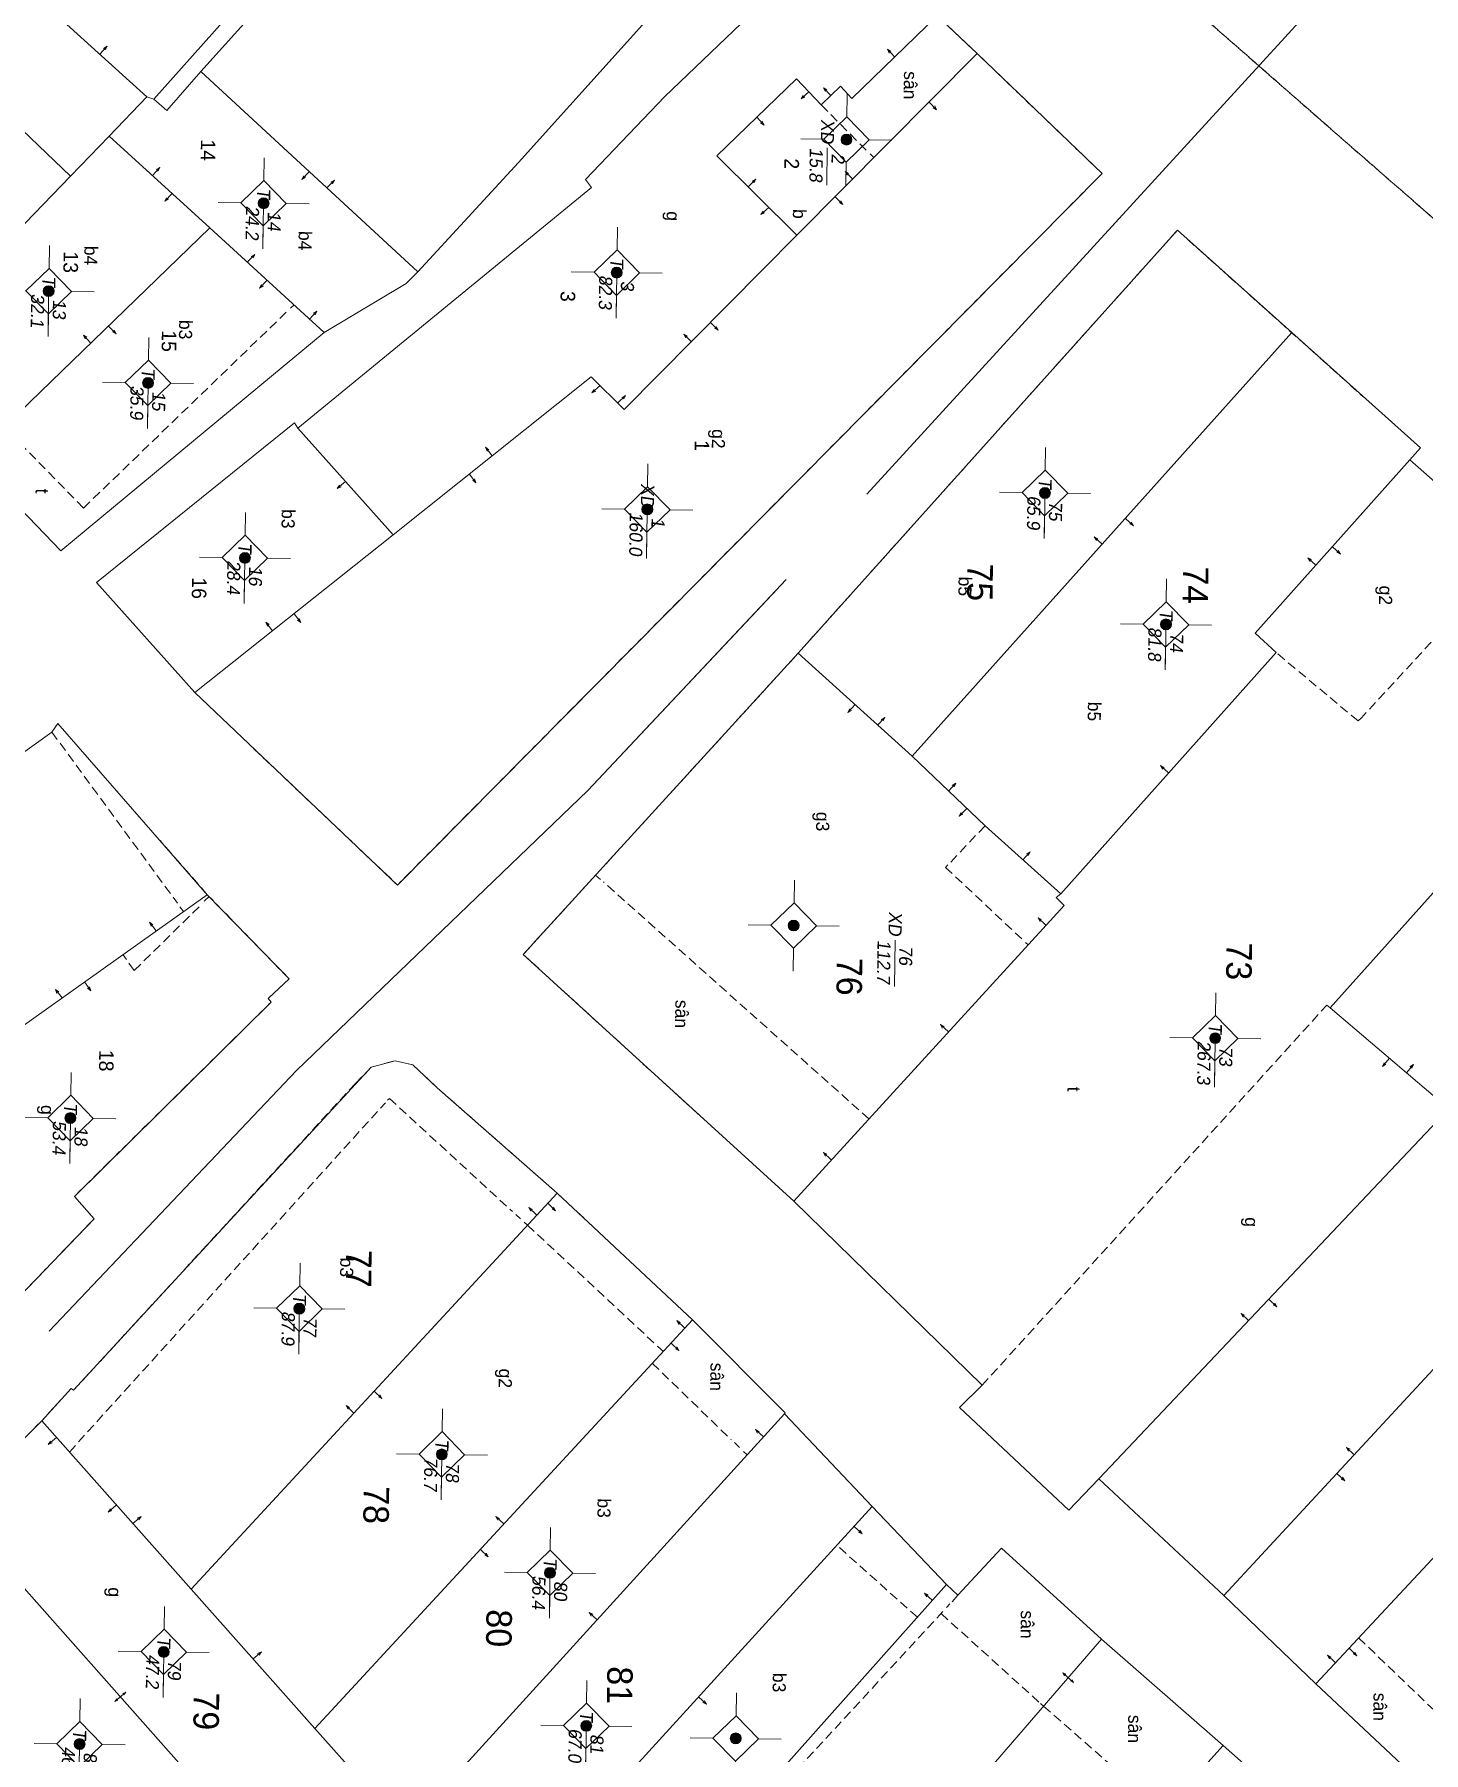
# Model space of a CAD drawing. Extents: x 601689 to 602595, y 1189742 to 1190763.
# Drawn here: x 602062.51 to 602100.68, y 1190613.3 to 1190660.52 of the extents above; entities that cross this region are included whole.
import ezdxf
from ezdxf.enums import TextEntityAlignment as Align

# ---------------------------------------------------------------- set-up
doc = ezdxf.new("R2010")
doc.units = 0
doc.header["$MEASUREMENT"] = 0
doc.linetypes.add('HIDDEN', pattern=[0.375, 0.25, -0.125])
for name, color, linetype in [('10', 250, 'Continuous'), ('11', 7, 'Continuous'), ('13', 7, 'Continuous'), ('14', 7, 'Continuous'), ('15', 7, 'Continuous'), ('16', 7, 'Continuous'), ('22', 7, 'Continuous'), ('53', 7, 'Continuous'), ('57', 7, 'Continuous')]:
    doc.layers.add(name, color=color, linetype=linetype)
doc.styles.add('TXT', font='vnshx.shx')

# ---------------------------------------------------------------- blocks, each defined once
blk = doc.blocks.new('NH3R')
at = {"layer": '16', "color": 7, "linetype": 'Continuous', "lineweight": 0}
for p, q in [((0, 0), (0.2970000000204891, -0.0049999998882413)), ((0.2970000000204891, -0.0049999998882413), (0.1859999999869615, 0.0309999999590218)), ((0.2970000000204891, -0.0049999998882413), (0.1890000000130385, -0.0329999998211861))]:
    blk.add_line(p, q, dxfattribs=at)
blk = doc.blocks.new('NH3')
at = {"layer": '16', "color": 7, "linetype": 'Continuous', "lineweight": 0}
for p, q in [((-0.1990000000223517, -0.0020000000949949), (-0.1130000000121072, 0.0209999999497086)), ((0.1969999999273568, -0.0120000001043081), (0.1069999999599531, 0.0149999998975545)), ((-0.1990000000223517, -0.0020000000949949), (0.1969999999273568, -0.0120000001043081)), ((-0.1990000000223517, -0.0020000000949949), (-0.1160000000381842, -0.034999999916181)), ((0.1969999999273568, -0.0120000001043081), (0.1039999999338761, -0.0270000000018627))]:
    blk.add_line(p, q, dxfattribs=at)
blk = doc.blocks.new('*M2324232423242324')
at = {"layer": '13', "color": 3, "linetype": 'Continuous', "lineweight": 0}
blk.add_line((602207.871, 1189754.637), (602209.1460000001, 1189754.637), dxfattribs=at)
at = {"layer": '13', "color": 3, "linetype": 'Continuous', "lineweight": 0, "style": 'TXT', "oblique": 7.605511111111111}
for s, p in [('73', (602208.0210000001, 1189754.937)), ('267.3', (602207.871, 1189754.337))]:
    blk.add_text(s, height=0.36, dxfattribs=at).set_placement(p, align=Align.MIDDLE_LEFT)
blk.add_text('T', height=0.36, dxfattribs=at).set_placement((602207.674, 1189754.637), align=Align.MIDDLE_RIGHT)
blk = doc.blocks.new('*M2326232623262326')
at = {"layer": '13', "color": 3, "linetype": 'Continuous', "lineweight": 0}
blk.add_line((602196.5210000001, 1189753.12), (602197.541, 1189753.12), dxfattribs=at)
at = {"layer": '13', "color": 3, "linetype": 'Continuous', "lineweight": 0, "style": 'TXT', "oblique": 7.605511111111111}
for s, p in [('74', (602196.671, 1189753.42)), ('81.8', (602196.5210000001, 1189752.82))]:
    blk.add_text(s, height=0.36, dxfattribs=at).set_placement(p, align=Align.MIDDLE_LEFT)
blk.add_text('T', height=0.36, dxfattribs=at).set_placement((602196.324, 1189753.12), align=Align.MIDDLE_RIGHT)
blk = doc.blocks.new('*M2329232923292329')
at = {"layer": '13', "color": 3, "linetype": 'Continuous', "lineweight": 0}
blk.add_line((602192.956, 1189749.742), (602193.976, 1189749.742), dxfattribs=at)
at = {"layer": '13', "color": 3, "linetype": 'Continuous', "lineweight": 0, "style": 'TXT', "oblique": 7.605511111111111}
blk.add_text('T', height=0.36, dxfattribs=at).set_placement((602192.759, 1189749.742), align=Align.MIDDLE_RIGHT)
for s, p in [('75', (602193.106, 1189750.042)), ('65.9', (602192.956, 1189749.442))]:
    blk.add_text(s, height=0.36, dxfattribs=at).set_placement(p, align=Align.MIDDLE_LEFT)
blk = doc.blocks.new('*M2334233423342334')
at = {"layer": '13', "color": 3, "linetype": 'Continuous', "lineweight": 0}
blk.add_line((602204.944, 1189743.013), (602206.219, 1189743.013), dxfattribs=at)
at = {"layer": '13', "color": 3, "linetype": 'Continuous', "lineweight": 0, "style": 'TXT', "oblique": 7.605511111111111}
blk.add_text('XD', height=0.36, dxfattribs=at).set_placement((602204.825, 1189743.013), align=Align.MIDDLE_RIGHT)
for s, p in [('76', (602205.094, 1189743.313)), ('112.7', (602204.944, 1189742.713))]:
    blk.add_text(s, height=0.36, dxfattribs=at).set_placement(p, align=Align.MIDDLE_LEFT)
blk = doc.blocks.new('*M2337233723372337')
at = {"layer": '13', "color": 3, "linetype": 'Continuous', "lineweight": 0}
blk.add_line((602227.022, 1189737.634), (602228.0420000001, 1189737.634), dxfattribs=at)
at = {"layer": '13', "color": 3, "linetype": 'Continuous', "lineweight": 0, "style": 'TXT', "oblique": 7.605511111111111}
for s, p in [('81', (602227.172, 1189737.934)), ('67.0', (602227.022, 1189737.334))]:
    blk.add_text(s, height=0.36, dxfattribs=at).set_placement(p, align=Align.MIDDLE_LEFT)
blk.add_text('T', height=0.36, dxfattribs=at).set_placement((602226.8250000001, 1189737.634), align=Align.MIDDLE_RIGHT)
blk = doc.blocks.new('*M2339233923392339')
at = {"layer": '13', "color": 3, "linetype": 'Continuous', "lineweight": 0}
blk.add_line((602222.83, 1189736.577), (602223.85, 1189736.577), dxfattribs=at)
at = {"layer": '13', "color": 3, "linetype": 'Continuous', "lineweight": 0, "style": 'TXT', "oblique": 7.605511111111111}
for s, p in [('80', (602222.98, 1189736.877)), ('56.4', (602222.83, 1189736.277))]:
    blk.add_text(s, height=0.36, dxfattribs=at).set_placement(p, align=Align.MIDDLE_LEFT)
blk.add_text('T', height=0.36, dxfattribs=at).set_placement((602222.633, 1189736.577), align=Align.MIDDLE_RIGHT)
blk = doc.blocks.new('*M2340234023402340')
at = {"layer": '13', "color": 3, "linetype": 'Continuous', "lineweight": 0}
blk.add_line((602219.618, 1189733.559), (602220.6379999999, 1189733.559), dxfattribs=at)
at = {"layer": '13', "color": 3, "linetype": 'Continuous', "lineweight": 0, "style": 'TXT', "oblique": 7.605511111111111}
blk.add_text('T', height=0.36, dxfattribs=at).set_placement((602219.421, 1189733.559), align=Align.MIDDLE_RIGHT)
for s, p in [('78', (602219.768, 1189733.859)), ('76.7', (602219.618, 1189733.259))]:
    blk.add_text(s, height=0.36, dxfattribs=at).set_placement(p, align=Align.MIDDLE_LEFT)
blk = doc.blocks.new('*M2343234323432343')
at = {"layer": '13', "color": 3, "linetype": 'Continuous', "lineweight": 0}
blk.add_line((602215.67, 1189729.586), (602216.6900000001, 1189729.586), dxfattribs=at)
at = {"layer": '13', "color": 3, "linetype": 'Continuous', "lineweight": 0, "style": 'TXT', "oblique": 7.605511111111111}
for s, p in [('77', (602215.8200000001, 1189729.886)), ('87.9', (602215.67, 1189729.286))]:
    blk.add_text(s, height=0.36, dxfattribs=at).set_placement(p, align=Align.MIDDLE_LEFT)
blk.add_text('T', height=0.36, dxfattribs=at).set_placement((602215.473, 1189729.586), align=Align.MIDDLE_RIGHT)
blk = doc.blocks.new('*M2345234523452345')
at = {"layer": '13', "color": 3, "linetype": 'Continuous', "lineweight": 0}
blk.add_line((602225.158, 1189725.999), (602226.178, 1189725.999), dxfattribs=at)
at = {"layer": '13', "color": 3, "linetype": 'Continuous', "lineweight": 0, "style": 'TXT', "oblique": 7.605511111111111}
blk.add_text('T', height=0.36, dxfattribs=at).set_placement((602224.961, 1189725.999), align=Align.MIDDLE_RIGHT)
for s, p in [('79', (602225.308, 1189726.299)), ('47.2', (602225.158, 1189725.699))]:
    blk.add_text(s, height=0.36, dxfattribs=at).set_placement(p, align=Align.MIDDLE_LEFT)
blk = doc.blocks.new('*M2346234623462346')
at = {"layer": '13', "color": 3, "linetype": 'Continuous', "lineweight": 0}
blk.add_line((602227.724, 1189723.722), (602228.7440000001, 1189723.722), dxfattribs=at)
at = {"layer": '13', "color": 3, "linetype": 'Continuous', "lineweight": 0, "style": 'TXT', "oblique": 7.605511111111111}
blk.add_text('T', height=0.36, dxfattribs=at).set_placement((602227.527, 1189723.722), align=Align.MIDDLE_RIGHT)
for s, p in [('88', (602227.874, 1189724.022)), ('46.5', (602227.724, 1189723.422))]:
    blk.add_text(s, height=0.36, dxfattribs=at).set_placement(p, align=Align.MIDDLE_LEFT)
blk = doc.blocks.new('CENTRD')
at = {"layer": '11', "linetype": 'Continuous', "lineweight": 0}
h = blk.add_hatch(color=2, dxfattribs=at)
edge = h.paths.add_edge_path()
edge.add_arc((-0.0002500000409782, 0), 0.15, 0, 360)
at = {"layer": '11', "color": 2, "linetype": 'Continuous', "lineweight": 0}
for p, q in [((0, 1.25), (0, 0.625)), ((0, 0.625), (-0.625, 0)), ((0.625, 0), (0, 0.625)), ((-0.625, 0), (-1.25, 0)), ((-0.625, 0), (0, -0.625)), ((0, -0.625), (0.625, 0)), ((1.25, 0), (0.625, 0)), ((0, -0.625), (0, -1.25))]:
    blk.add_line(p, q, dxfattribs=at)
blk.add_circle((-0.0002500000409782, 0), 0.15, dxfattribs=at)
blk = doc.blocks.new('*M2349234923492349')
at = {"layer": '13', "color": 3, "linetype": 'Continuous', "lineweight": 0}
blk.add_line((602183.3230000002, 1189744.149), (602184.3430000001, 1189744.149), dxfattribs=at)
at = {"layer": '13', "color": 3, "linetype": 'Continuous', "lineweight": 0, "style": 'TXT', "oblique": 7.605511111111111}
for s, p in [('2', (602183.4730000001, 1189744.449)), ('15.8', (602183.3230000002, 1189743.849))]:
    blk.add_text(s, height=0.36, dxfattribs=at).set_placement(p, align=Align.MIDDLE_LEFT)
blk.add_text('XD', height=0.36, dxfattribs=at).set_placement((602183.204, 1189744.149), align=Align.MIDDLE_RIGHT)
blk = doc.blocks.new('*M2350235023502350')
at = {"layer": '13', "color": 3, "linetype": 'Continuous', "lineweight": 0}
blk.add_line((602193.567, 1189738.826), (602194.8420000001, 1189738.826), dxfattribs=at)
at = {"layer": '13', "color": 3, "linetype": 'Continuous', "lineweight": 0, "style": 'TXT', "oblique": 7.605511111111111}
blk.add_text('XD', height=0.36, dxfattribs=at).set_placement((602193.448, 1189738.826), align=Align.MIDDLE_RIGHT)
for s, p in [('1', (602193.7170000001, 1189739.126)), ('160.0', (602193.567, 1189738.526))]:
    blk.add_text(s, height=0.36, dxfattribs=at).set_placement(p, align=Align.MIDDLE_LEFT)
blk = doc.blocks.new('*M2351235123512351')
at = {"layer": '13', "color": 3, "linetype": 'Continuous', "lineweight": 0}
blk.add_line((602187.071, 1189737.892), (602188.091, 1189737.892), dxfattribs=at)
at = {"layer": '13', "color": 3, "linetype": 'Continuous', "lineweight": 0, "style": 'TXT', "oblique": 7.605511111111111}
blk.add_text('T', height=0.36, dxfattribs=at).set_placement((602186.8740000001, 1189737.892), align=Align.MIDDLE_RIGHT)
for s, p in [('3', (602187.2210000001, 1189738.192)), ('82.3', (602187.071, 1189737.592))]:
    blk.add_text(s, height=0.36, dxfattribs=at).set_placement(p, align=Align.MIDDLE_LEFT)
blk = doc.blocks.new('*M2354235423542354')
at = {"layer": '13', "color": 3, "linetype": 'Continuous', "lineweight": 0}
blk.add_line((602185.305, 1189728.162), (602186.3250000001, 1189728.162), dxfattribs=at)
at = {"layer": '13', "color": 3, "linetype": 'Continuous', "lineweight": 0, "style": 'TXT', "oblique": 7.605511111111111}
for s, p in [('14', (602185.455, 1189728.462)), ('24.2', (602185.305, 1189727.862))]:
    blk.add_text(s, height=0.36, dxfattribs=at).set_placement(p, align=Align.MIDDLE_LEFT)
blk.add_text('T', height=0.36, dxfattribs=at).set_placement((602185.1080000002, 1189728.162), align=Align.MIDDLE_RIGHT)
blk = doc.blocks.new('*M2355235523552355')
at = {"layer": '13', "color": 3, "linetype": 'Continuous', "lineweight": 0}
blk.add_line((602195.059, 1189727.79), (602196.079, 1189727.79), dxfattribs=at)
at = {"layer": '13', "color": 3, "linetype": 'Continuous', "lineweight": 0, "style": 'TXT', "oblique": 7.605511111111111}
for s, p in [('16', (602195.209, 1189728.09)), ('28.4', (602195.059, 1189727.49))]:
    blk.add_text(s, height=0.36, dxfattribs=at).set_placement(p, align=Align.MIDDLE_LEFT)
blk.add_text('T', height=0.36, dxfattribs=at).set_placement((602194.862, 1189727.79), align=Align.MIDDLE_RIGHT)
blk = doc.blocks.new('*M2357235723572357')
at = {"layer": '13', "color": 3, "linetype": 'Continuous', "lineweight": 0}
blk.add_line((602190.289, 1189725.061), (602191.309, 1189725.061), dxfattribs=at)
at = {"layer": '13', "color": 3, "linetype": 'Continuous', "lineweight": 0, "style": 'TXT', "oblique": 7.605511111111111}
blk.add_text('T', height=0.36, dxfattribs=at).set_placement((602190.0920000001, 1189725.061), align=Align.MIDDLE_RIGHT)
for s, p in [('15', (602190.439, 1189725.361)), ('35.9', (602190.289, 1189724.761))]:
    blk.add_text(s, height=0.36, dxfattribs=at).set_placement(p, align=Align.MIDDLE_LEFT)
blk = doc.blocks.new('*M2359235923592359')
at = {"layer": '13', "color": 3, "linetype": 'Continuous', "lineweight": 0}
blk.add_line((602210.523, 1189723.221), (602211.5430000001, 1189723.221), dxfattribs=at)
at = {"layer": '13', "color": 3, "linetype": 'Continuous', "lineweight": 0, "style": 'TXT', "oblique": 7.605511111111111}
blk.add_text('T', height=0.36, dxfattribs=at).set_placement((602210.326, 1189723.221), align=Align.MIDDLE_RIGHT)
for s, p in [('18', (602210.673, 1189723.521)), ('53.4', (602210.523, 1189722.921))]:
    blk.add_text(s, height=0.36, dxfattribs=at).set_placement(p, align=Align.MIDDLE_LEFT)
blk = doc.blocks.new('*M2360236023602360')
at = {"layer": '13', "color": 3, "linetype": 'Continuous', "lineweight": 0}
blk.add_line((602187.806, 1189722.294), (602188.826, 1189722.294), dxfattribs=at)
at = {"layer": '13', "color": 3, "linetype": 'Continuous', "lineweight": 0, "style": 'TXT', "oblique": 7.605511111111111}
blk.add_text('T', height=0.36, dxfattribs=at).set_placement((602187.609, 1189722.294), align=Align.MIDDLE_RIGHT)
for s, p in [('13', (602187.956, 1189722.594)), ('32.1', (602187.806, 1189721.994))]:
    blk.add_text(s, height=0.36, dxfattribs=at).set_placement(p, align=Align.MIDDLE_LEFT)

msp = doc.modelspace()

# ---------------------------------------------------------------- linework, layer by layer
at = {"layer": '10', "color": 7, "linetype": 'Continuous', "lineweight": 0}
for p, q in [((602087.3124025603, 1190661.03238684), (602088.4084896662, 1190659.997362659)), ((602088.4084896662, 1190659.997362659), (602083.459474941, 1190655.004695511)), ((602073.0457570516, 1190653.997795457), (602067.0800195436, 1190659.499997378)), ((602060.9836028992, 1190659.033467528), (602063.5009507578, 1190656.628662388)), ((602065.600850759, 1190658.810402057), (602064.5659717764, 1190657.724313897)), ((602065.600850759, 1190658.810402057), (602065.7899595355, 1190658.747649602)), ((602064.5659717764, 1190657.724313897), (602063.5009507578, 1190656.628662388)), ((602067.3316960915, 1190655.20589038), (602064.5659717764, 1190657.724313897)), ((602063.5009507578, 1190656.628662388), (602058.46860489, 1190651.407181078)), ((602060.7840862457, 1190648.875293622), (602067.3316960915, 1190655.20589038)), ((602067.3316960915, 1190655.20589038), (602070.4723129036, 1190652.332986093)), ((602097.0540430457, 1190652.328021634), (602086.6238334432, 1190640.681239389)), ((602069.7460529086, 1190649.703254088), (602072.3656936263, 1190646.766907632)), ((602100.2956459267, 1190648.833585518), (602106.6093447709, 1190643.257323428)), ((602066.9161705968, 1190642.431577108), (602072.3656936263, 1190646.766907632)), ((602083.4916348866, 1190643.514017214), (602086.6238334432, 1190640.681239389)), ((602101.3716445003, 1190630.988080873), (602091.7509864713, 1190620.819699876)), ((602076.8684556723, 1190628.673620618), (602066.8183874896, 1190617.79139936)), ((602076.8684556723, 1190628.673620618), (602080.5903128701, 1190625.19321274)), ((602080.5903128701, 1190625.19321274), (602070.2161818328, 1190613.96466033)), ((602083.1150460929, 1190622.608281376), (602085.5303717079, 1190620.064942985)), ((602062.7121252455, 1190622.417509538), (602060.2887887236, 1190620.00144143)), ((602066.8183874896, 1190617.79139936), (602062.7121252455, 1190622.417509538)), ((602103.9059854625, 1190621.833317419), (602097.7148363929, 1190615.187511659)), ((602095.1877799869, 1190617.61245989), (602091.7509864713, 1190620.819699876)), ((602069.4478061894, 1190609.674364784), (602060.2887887236, 1190620.00144143)), ((602085.5303717079, 1190620.064942985), (602075.9863491711, 1190609.595417503)), ((602085.5303717079, 1190620.064942985), (602087.571400141, 1190617.91708104)), ((602087.571400141, 1190617.91708104), (602078.2782224435, 1190607.503919258)), ((602070.2161818328, 1190613.96466033), (602066.8183874896, 1190617.79139936)), ((602097.7148363929, 1190615.187511659), (602095.1877799869, 1190617.61245989)), ((602095.1709534856, 1190613.492269861), (602091.8310837517, 1190616.418072856)), ((602071.840741295, 1190612.131878686), (602070.2161818328, 1190613.96466033)), ((602084.3877170818, 1190601.639591824), (602095.1709534856, 1190613.492269861)), ((602097.8193040321, 1190611.155569756), (602095.1709534856, 1190613.492269861))]:
    msp.add_line(p, q, dxfattribs=at)
for points in [[(602065.7899595355, 1190658.747649602), (602076.3226414982, 1190670.56396183), (602073.6045887289, 1190672.92167622)], [(602073.0457570516, 1190653.997795457), (602075.8066401486, 1190657.000024216), (602082.8642687905, 1190664.843375028), (602076.7478046024, 1190670.227753064), (602067.0800195436, 1190659.499997378)], [(602069.7460529086, 1190649.703254088), (602077.816873111, 1190656.312763394), (602077.650085409, 1190656.535208584), (602079.8314144465, 1190658.814776225), (602084.655069461, 1190663.439224765), (602087.3124025603, 1190661.03238684)], [(602063.1345140222, 1190661.284473823), (602063.0124938872, 1190661.146230969), (602065.600850759, 1190658.810402057)], [(602087.3124025603, 1190661.03238684), (602084.971221069, 1190658.764141433), (602084.6560463685, 1190659.098753011), (602084.1285508414, 1190658.586358175), (602083.4489181861, 1190659.305302161), (602081.2589134916, 1190657.185877371), (602083.459474941, 1190655.004695511)], [(602088.4084896662, 1190659.997362659), (602091.8429764967, 1190656.70014668), (602072.4839850361, 1190637.144175632), (602066.9161705968, 1190642.431577108)], [(602067.0800195436, 1190659.499997378), (602066.1454204171, 1190658.43245512), (602065.7899595355, 1190658.747649602)], [(602083.4916348866, 1190643.514017214), (602093.9115696652, 1190655.14194666), (602097.0540430457, 1190652.328021634)], [(602083.459474941, 1190655.004695511), (602078.713357631, 1190650.210103195), (602077.8063628033, 1190651.11236778), (602072.3656936263, 1190646.766907632)], [(602073.0457570516, 1190653.997795457), (602072.7209992203, 1190653.672476612), (602070.4723129036, 1190652.332986093)], [(602060.7840862457, 1190648.875293622), (602063.2394221639, 1190646.332374329), (602070.4723129036, 1190652.332986093)], [(602097.0540430457, 1190652.328021634), (602100.5904069206, 1190649.159339961), (602100.2956459267, 1190648.833585518)], [(602069.7460529086, 1190649.703254088), (602069.6580951816, 1190649.84454612), (602064.2178305835, 1190645.458075774), (602066.9161705968, 1190642.431577108)], [(602090.7114263462, 1190636.904489827), (602096.6233144297, 1190643.534348746), (602096.0499115039, 1190644.061730092), (602100.2956459267, 1190648.833585518)], [(602083.3759689264, 1190628.455109172), (602075.9386545209, 1190635.23681312), (602083.4916348866, 1190643.514017214)], [(602106.6093447709, 1190643.257323428), (602098.1087336532, 1190633.772751554), (602101.3716445003, 1190630.988080873)], [(602057.7802963004, 1190637.616721467), (602062.9909864404, 1190641.345455873), (602063.154454348, 1190641.583107389), (602067.260540375, 1190636.87599123)], [(602086.6238334432, 1190640.681239389), (602088.6273364536, 1190638.772947565), (602090.7114263462, 1190636.904489827)], [(602113.6420800212, 1190637.540606197), (602106.0856313789, 1190629.093434545), (602105.5803315094, 1190629.420805958), (602101.1431506068, 1190624.550719958), (602101.3999288208, 1190624.326967978), (602095.1877799869, 1190617.61245989)], [(602067.260540375, 1190636.87599123), (602060.5141692668, 1190632.078442077), (602057.5305868619, 1190629.649507324)], [(602061.8752463985, 1190625.599996427), (602064.1478727387, 1190627.96824779), (602063.6067878554, 1190628.586169426), (602069.0098372108, 1190633.922280245), (602068.9312976337, 1190634.023431294), (602069.5082235928, 1190634.565111493), (602067.260540375, 1190636.87599123)], [(602090.7114263462, 1190636.904489827), (602090.5798428626, 1190636.796389009), (602090.7977703866, 1190636.58320225), (602083.3759689264, 1190628.455109172)], [(602076.8684556723, 1190628.673620618), (602073.578159591, 1190631.569700675), (602072.9062191965, 1190632.198523469), (602072.4178680403, 1190632.315626622), (602071.7651632628, 1190632.134084689), (602063.5833911214, 1190623.255947236), (602063.5241234412, 1190623.306813159), (602062.7121252455, 1190622.417509538)], [(602091.7509864713, 1190620.819699876), (602090.9294249265, 1190619.960538291), (602087.9280818809, 1190622.782414958), (602088.5460200156, 1190623.393506982), (602083.3759689264, 1190628.455109172)], [(602080.5903128701, 1190625.19321274), (602083.1354795813, 1190622.637987816), (602083.1150460929, 1190622.608281376)], [(602071.840741295, 1190612.131878686), (602072.799166343, 1190611.258870423), (602083.1150460929, 1190622.608281376)], [(602087.571400141, 1190617.91708104), (602087.8771566915, 1190617.622610444), (602089.0750679846, 1190618.916353283), (602091.8310837517, 1190616.418072856)], [(602106.67938554, 1190619.15476557), (602101.6845670732, 1190613.762721385), (602100.5179594081, 1190612.558533462), (602097.7148363929, 1190615.187511659)], [(602082.3411183102, 1190602.577407087), (602080.9989779308, 1190603.886032779), (602091.8310837517, 1190616.418072856)]]:
    msp.add_lwpolyline(points, dxfattribs=at)
at = {"layer": '14', "color": 6, "linetype": 'HIDDEN', "lineweight": 0}
for p, q in [((602084.1285508414, 1190658.586358175), (602085.3615740103, 1190657.339323346)), ((602085.4701104247, 1190657.2377367), (602085.5686478935, 1190657.136295252)), ((602063.855492494, 1190647.503552517), (602069.4606822516, 1190652.916736403)), ((602069.5418354097, 1190652.995566377), (602069.6422769629, 1190653.094118366)), ((602063.855492494, 1190647.503552517), (602062.0413741382, 1190649.368089883)), ((602103.1710827675, 1190646.294566815), (602098.968538505, 1190641.742107401)), ((602098.8772266821, 1190641.652423785), (602096.6233144297, 1190643.534348746)), ((602098.968538505, 1190641.742107401), (602098.8772266821, 1190641.652423785)), ((602062.9909864404, 1190641.345455873), (602066.4371420442, 1190636.647922844)), ((602088.6273364536, 1190638.772947565), (602087.683769294, 1190637.776543021)), ((602078.0668089722, 1190637.298129843), (602077.9384198651, 1190637.410005833)), ((602085.4370202161, 1190630.71642131), (602078.145784146, 1190637.226975631)), ((602067.1779352278, 1190636.697171796), (602067.3098091093, 1190636.825270505)), ((602065.2510975011, 1190634.793948642), (602067.0763485809, 1190636.588635382)), ((602066.5056826754, 1190636.546916993), (602066.6037845468, 1190636.415478708)), ((602089.7429100106, 1190635.567411628), (602089.8129006532, 1190635.49738799)), ((602065.2510975011, 1190634.793948642), (602064.9473737361, 1190635.228404479)), ((602088.5460200156, 1190623.393506982), (602098.0197595336, 1190633.844050965)), ((602098.0197595336, 1190633.844050965), (602098.1087336532, 1190633.772751554)), ((602063.4697166815, 1190621.55741872), (602072.1520512115, 1190631.159364362)), ((602072.2130612787, 1190631.228485789), (602072.2637820026, 1190631.277754523)), ((602072.2637820026, 1190631.277754523), (602075.6410339383, 1190628.171389708)), ((602075.7398618049, 1190628.089946152), (602075.8681057128, 1190627.968071216)), ((602075.9667883806, 1190627.876628715), (602076.0566171958, 1190627.795315838)), ((602076.0566171958, 1190627.795315838), (602079.6405074174, 1190624.455926091)), ((602079.6405074174, 1190624.455926091), (602079.7886040182, 1190624.323761811)), ((602079.4838440785, 1190623.998152568), (602081.655584802, 1190621.898397766)), ((602081.7444137228, 1190621.817099409), (602081.8825113776, 1190621.685080328)), ((602081.9909025931, 1190621.573494736), (602082.0895852607, 1190621.482052234)), ((602086.7692556924, 1190617.017633274), (602084.575484292, 1190618.977693233)), ((602087.6636940547, 1190617.385684922), (602087.572251553, 1190617.287002255)), ((602087.8771566915, 1190617.622610444), (602087.7245589234, 1190617.444807404)), ((602087.4706649064, 1190617.178465841), (602078.4261738452, 1190607.361756033)), ((602087.4207988781, 1190617.119183641), (602090.14625351, 1190614.651350168)), ((602098.8913143033, 1190616.451562579), (602101.586029605, 1190613.864162833))]:
    msp.add_line(p, q, dxfattribs=at)
for points in [[(602087.602616136, 1190637.697713046), (602087.5416060685, 1190637.628591619), (602089.6737885836, 1190635.628421696)], [(602090.14625351, 1190614.651350168), (602090.2350824306, 1190614.570051811), (602092.1826553588, 1190612.873594417)]]:
    msp.add_lwpolyline(points, dxfattribs=at)
at = {"layer": '22', "color": 7, "linetype": 'HIDDEN', "lineweight": 0}
for p, q in [((602102.3700171829, 1190654.216033279), (602087.5962437622, 1190667.148910295)), ((602087.3124025603, 1190661.03238684), (602088.4084896662, 1190659.997362659)), ((602088.4084896662, 1190659.997362659), (602091.8429764967, 1190656.70014668)), ((602091.8429764967, 1190656.70014668), (602072.4839850361, 1190637.144175632)), ((602083.4916348866, 1190643.514017214), (602093.9115696652, 1190655.14194666)), ((602093.9115696652, 1190655.14194666), (602099.0097438311, 1190650.571439886)), ((602075.9386545209, 1190635.23681312), (602083.4916348866, 1190643.514017214)), ((602068.5250881361, 1190640.899054236), (602068.8714047675, 1190640.573991487)), ((602068.8714047675, 1190640.573991487), (602072.4839850361, 1190637.144175632)), ((602067.260540375, 1190636.87599123), (602065.9610093599, 1190638.36401715)), ((602069.5082235928, 1190634.565111493), (602067.260540375, 1190636.87599123)), ((602080.7977561994, 1190630.800791831), (602075.9386545209, 1190635.23681312)), ((602063.6067878554, 1190628.586169426), (602069.0098372108, 1190633.922280245)), ((602071.329674535, 1190631.690361162), (602071.7651632628, 1190632.134084689)), ((602071.7651632628, 1190632.134084689), (602072.4178680403, 1190632.315626622)), ((602072.4178680403, 1190632.315626622), (602072.9062191965, 1190632.198523469)), ((602072.9062191965, 1190632.198523469), (602073.578159591, 1190631.569700675)), ((602073.578159591, 1190631.569700675), (602076.8684556723, 1190628.673620618)), ((602076.8684556723, 1190628.673620618), (602077.9252729899, 1190627.689171962)), ((602064.1478727387, 1190627.96824779), (602063.6067878554, 1190628.586169426)), ((602061.8752463985, 1190625.599996427), (602064.1478727387, 1190627.96824779))]:
    msp.add_line(p, q, dxfattribs=at)
for points in [[(602119.1134062755, 1190632.56463855), (602122.5132398136, 1190636.17865431), (602105.927104944, 1190651.097055937), (602089.5426715965, 1190665.442468475)], [(602069.0098372108, 1190633.922280245), (602068.9312976337, 1190634.023431294), (602069.5082235928, 1190634.565111493)], [(602071.329674535, 1190631.690361162), (602063.5833911214, 1190623.255947236), (602063.5241234412, 1190623.306813159), (602062.7121252455, 1190622.417509538), (602060.2887887236, 1190620.00144143), (602058.0545464582, 1190617.521620974), (602055.8929103946, 1190615.220765148), (602052.563519594, 1190611.636729727), (602053.0405287339, 1190610.669701661)]]:
    msp.add_lwpolyline(points, dxfattribs=at)
at = {"layer": '57', "color": 172, "linetype": 'Continuous', "lineweight": 0}
for p, q in [((602085.3823443444, 1190647.888025414), (602106.2051002076, 1190670.654081162)), ((602085.4839309909, 1190647.996561829), (602106.2051002076, 1190670.654081162)), ((602069.713622465, 1190632.04286323), (602062.9159716761, 1190624.88480981))]:
    msp.add_line(p, q, dxfattribs=at)
for points in [[(602082.926237685, 1190645.281413039), (602077.7102788407, 1190639.743564419), (602069.713622465, 1190632.04286323), (602062.9159716761, 1190624.88480981)], [(602083.1600031311, 1190645.539045949), (602077.7102788407, 1190639.743564419), (602069.713622465, 1190632.04286323)]]:
    msp.add_lwpolyline(points, dxfattribs=at)

# ---------------------------------------------------------------- block references
at = {"layer": '11', "color": 2, "linetype": 'Continuous', "lineweight": 0, "rotation": 269.1680420500809}
for p in [(602084.8197697394, 1190657.632221165), (602068.8056766446, 1190655.88255967), (602078.5090087804, 1190653.97546726), (602062.9019809867, 1190653.467026069), (602065.6326363917, 1190650.944111275), (602090.2723099791, 1190647.919026894), (602079.3485890796, 1190647.466590482), (602068.2920888024, 1190646.134989331), (602093.5981904464, 1190644.305354507), (602083.3699548412, 1190636.029995035), (602094.9502297147, 1190632.934524335), (602063.4990348035, 1190630.738960935), (602069.7886299092, 1190625.500084395), (602073.7038865322, 1190621.494813046), (602076.6749304736, 1190618.239330609), (602066.0642432822, 1190616.065167477), (602077.6709516447, 1190614.032424997), (602063.7502252707, 1190613.532499784), (602081.7773655764, 1190613.686763858)]:
    msp.add_blockref('CENTRD', p, dxfattribs=at)
at = {"layer": '13', "color": 3, "linetype": 'Continuous', "lineweight": 0, "rotation": 269.1680420500809}
for name, p in [('*M2349234923492349', (-578790.7949610634, 1810052.203513692)), ('*M2354235423542354', (-578790.2696494547, 1810052.358902603)), ('*M2351235123512351', (-578790.2696494547, 1810052.358902603)), ('*M2360236023602360', (-578790.2696494547, 1810052.358902603)), ('*M2357235723572357', (-578790.2696494547, 1810052.358902603)), ('*M2350235023502350', (-578790.2696494547, 1810052.358902603)), ('*M2329232923292329', (-578790.2696494547, 1810052.358902603)), ('*M2355235523552355', (-578790.2696494547, 1810052.358902603)), ('*M2326232623262326', (-578790.2696494547, 1810052.358902603)), ('*M2334233423342334', (-578787.4840962644, 1810052.032422246)), ('*M2324232423242324', (-578790.2696494547, 1810052.358902603)), ('*M2359235923592359', (-578790.2696494547, 1810052.358902603)), ('*M2343234323432343', (-578790.2696494547, 1810052.358902603)), ('*M2340234023402340', (-578790.2696494547, 1810052.358902603)), ('*M2339233923392339', (-578790.2696494547, 1810052.358902603)), ('*M2345234523452345', (-578790.2696494547, 1810052.358902603)), ('*M2337233723372337', (-578790.2696494547, 1810052.358902603)), ('*M2346234623462346', (-578790.2696494547, 1810052.358902603))]:
    msp.add_blockref(name, p, dxfattribs=at)
at = {"layer": '16', "color": 7, "linetype": 'Continuous', "lineweight": 0}
for name, p, xscale, yscale, rotation in [('NH3R', (602064.3066723231, 1190659.978316513), 0.9999982360388844, 0.9999982360388844, 47.94321355407329), ('NH3R', (602084.392298605, 1190658.842555594), 0.9999985667764096, 0.9999985667764096, 134.2142636804963), ('NH3R', (602087.0900102273, 1190658.665366424), 0.9999987565668988, 0.9999987565668988, 315.2989414792884), ('NH3R', (602065.751468599, 1190656.647987142), 0.9999976020481912, 0.9999976020481912, 47.6783681289316), ('NH3R', (602070.5469550955, 1190656.302320741), 0.9999976020481912, 0.9999976020481912, 47.6783681289316), ('NH3R', (602066.2943103896, 1190656.15105275), 1.000001046149683, 1.000001046149683, 227.5466225393385), ('NH3R', (602084.513916218, 1190656.060496436), 0.9999987565668988, 0.9999987565668988, 315.2989414792884), ('NH3R', (602082.6904470895, 1190655.765941964), 0.9999988526168104, 0.9999988526168104, 221.7420975758805), ('NH3R', (602068.3590973673, 1190654.261873103), 0.9999976020481912, 0.9999976020481912, 47.6783681289316), ('NH3R', (602068.901939158, 1190653.764938711), 1.000001046149683, 1.000001046149683, 227.5466225393385), ('NH3R', (602070.0675832877, 1190652.698901299), 0.9999976020481912, 0.9999976020481912, 47.6783681289316), ('NH3R', (602081.086423546, 1190652.6078993), 0.9999987565668988, 0.9999987565668988, 315.2989414792884), ('NH3R', (602078.0528516737, 1190650.868763107), 0.9999988526168104, 0.9999988526168104, 221.7420975758805), ('NH3R', (602078.5359901879, 1190650.3926978), 1.000002126797628, 1.000002126797628, 45.16723088593881), ('NH3R', (602075.0855282678, 1190648.939644966), 0.9999981991975041, 0.9999981991975041, 128.6116076222743), ('NH3R', (602071.0558732672, 1190648.23508086), 0.9999988526168104, 0.9999988526168104, 221.7420975758805), ('NH3R', (602074.4591738556, 1190648.43768665), 0.9999982351932024, 0.9999982351932024, 308.5073458186973), ('NH3R', (602092.4834055926, 1190647.220848416), 1.00000107775425, 1.00000107775425, 318.1600931125333), ('NH3R', (602091.8440175768, 1190646.510057332), 1.00000107775425, 1.00000107775425, 138.1600931125333), ('NH3R', (602069.0500822064, 1190644.131772168), 0.9999981991975041, 0.9999981991975041, 128.6116076222743), ('NH3R', (602069.6458589849, 1190644.594170298), 0.9999982351932024, 0.9999982351932024, 308.5073458186973), ('NH3R', (602093.6669357803, 1190640.223926072), 1.000001283319437, 1.000001283319437, 138.2830283127229), ('NH3R', (602087.6200927882, 1190639.727673284), 1.000001906519969, 1.000001906519969, 46.41309339736732), ('NH3R', (602088.1242145682, 1190639.250303164), 1.000001906519969, 1.000001906519969, 226.4130933973671), ('NH3R', (602089.6648818743, 1190637.838784035), 1.000001889476284, 1.000001889476284, 48.12264536966146), ('NH3R', (602095.871489884, 1190625.1633285), 1.000001568118225, 1.000001568118225, 136.5161848608349), ('NH3R', (602096.429143946, 1190625.755293827), 1.000001568118225, 1.000001568118225, 316.516184860835), ('NH3R', (602080.3779808069, 1190624.96527175), 1.000001068299984, 1.000001068299984, 137.2626143469765), ('NH3R', (602080.001921456, 1190624.550688387), 1.000001068299984, 1.000001068299984, 317.2626143469766), ('NH3R', (602063.1155625908, 1190621.962603715), 0.9999985383376488, 0.9999985383376488, 221.5912139020093), ('NH3R', (602098.7703553078, 1190621.482849285), 1.000002077509734, 1.000002077509734, 137.2250139117936), ('NH3R', (602098.2938544038, 1190620.969713934), 1.000002077509734, 1.000002077509734, 317.2250139117937), ('NH3R', (602064.7596843478, 1190620.099534835), 0.9999985383376488, 0.9999985383376488, 221.5912139020093), ('NH3R', (602065.213390322, 1190619.593893768), 0.9999985383376488, 0.9999985383376488, 41.59121390200939), ('NH3R', (602075.4033199509, 1190619.583936008), 1.000001068299984, 1.000001068299984, 137.2626143469765), ('NH3R', (602074.764062614, 1190618.882143975), 1.000001068299984, 1.000001068299984, 317.2626143469766), ('NH3R', (602068.5227768213, 1190615.877450038), 0.9999980238377174, 0.9999980238377174, 41.60027737946553), ('NH3', (602090.916627716, 1190615.360239146), 1.000002204632599, 1.000002204632599, 319.1626983800739)]:
    msp.add_blockref(name, p, dxfattribs=dict(at, xscale=xscale, yscale=yscale, rotation=rotation))
for name, p, rotation in [('NH3R', (602086.1468112875, 1190659.898191537), 134.082201924913), ('NH3R', (602083.793799326, 1190658.950257094), 223.3937607039379), ('NH3R', (602082.3544811257, 1190658.250082032), 314.0822019249131), ('NH3R', (602070.06239561, 1190656.749403625), 227.3194912225049), ('NH3R', (602082.1176249596, 1190656.333319094), 45.2615792653428), ('NH3R', (602084.9909959399, 1190656.544620324), 135.2423322977612), ('NH3R', (602064.058398376, 1190652.041084688), 134.0444701009057), ('NH3R', (602064.5441722306, 1190652.504080111), 316.054033678583), ('NH3R', (602080.5596229951, 1190652.074492158), 135.2423322977612), ('NH3R', (602097.7163410425, 1190645.938731582), 138.339401734404), ('NH3R', (602098.1727133758, 1190646.44315828), 318.339401734404), ('NH3R', (602085.0622990304, 1190642.102062487), 227.8577518437525), ('NH3R', (602085.6751169435, 1190641.534104562), 47.85775184375251), ('NH3R', (602090.2998360997, 1190636.040374979), 137.8012288872161), ('NH3R', (602065.8570071883, 1190635.885265942), 129.1512156992037), ('NH3R', (602063.8874346802, 1190634.482716073), 305.4172324858285), ('NH3R', (602063.2709505134, 1190634.040620754), 129.1512156992037), ('NH3R', (602087.6199609615, 1190633.106977249), 137.5362309532904), ('NH3R', (602099.7396963895, 1190632.380923421), 229.5044436832489), ('NH3R', (602100.2049839778, 1190631.984125663), 49.50444368324887), ('NH3R', (602084.4015604376, 1190629.590337366), 137.65926842378), ('NH3R', (602076.3096565172, 1190628.071670866), 137.2815139027686), ('NH3R', (602076.6144164564, 1190628.397280109), 317.2815139027687), ('NH3R', (602071.8429288935, 1190623.233017196), 317.2815139027687), ('NH3R', (602071.2851151128, 1190622.63005303), 137.2815139027686), ('NH3R', (602082.5367988236, 1190621.97561077), 137.7447059361168), ('NH3R', (602085.0332921165, 1190619.512102248), 317.6403685627353), ('NH3R', (602087.1850369268, 1190617.48164509), 138.2452041740297), ('NH3R', (602077.9673229622, 1190616.94842912), 137.7447059361168), ('NH3R', (602098.2523473643, 1190615.769768437), 137.3002148418597), ('NH3R', (602098.6281308371, 1190616.165353803), 317.3002148418597), ('NH3', (602064.8683047163, 1190614.838403054), 41.57233311252499), ('NH3R', (602080.7588531268, 1190614.829673036), 317.6403685627353)]:
    msp.add_blockref(name, p, dxfattribs=dict(at, rotation=rotation))

# ---------------------------------------------------------------- texts
at = {"layer": '15', "color": 7, "linetype": 'Continuous', "lineweight": 0, "style": 'TXT'}
for s, p in [('s%%169n', (602086.5812639181, 1190659.512988327)), ('g', (602080.0586500524, 1190655.661289954)), ('b', (602083.5299249957, 1190655.723894005)), ('b4', (602064.0641720301, 1190654.711427965)), ('b4', (602069.9507249933, 1190655.119998904)), ('b3', (602066.666883816, 1190652.675422228)), ('g2', (602081.306854583, 1190649.674535036)), ('t', (602062.7231505528, 1190648.039196075)), ('b3', (602069.4856851132, 1190647.475945404)), ('b5', (602088.0807081733, 1190645.620752045)), ('g2', (602099.6383279354, 1190645.372910489)), ('b5', (602091.6341494626, 1190642.181793917)), ('g3', (602084.1724114855, 1190639.154818469)), ('s%%169n', (602080.3009742443, 1190633.987486596)), ('t', (602091.0694416193, 1190631.599877878)), ('g', (602062.8711565124, 1190631.096260933)), ('g', (602095.94986974, 1190628.012636409)), ('b3', (602071.0941437918, 1190626.903422013)), ('s%%169n', (602081.2642538032, 1190624.013448422)), ('g2', (602075.4523088093, 1190623.852820321)), ('b3', (602078.162805971, 1190620.286088185)), ('g', (602064.7188722832, 1190617.840034832)), ('s%%169n', (602089.7913081025, 1190617.205918843)), ('b3', (602082.9776700786, 1190615.489671227)), ('s%%169n', (602099.481471999, 1190614.942980121)), ('s%%169n', (602092.7419449444, 1190614.335773336))]:
    msp.add_text(s, height=0.3599999999999999, rotation=269.2143892775322, dxfattribs=at).set_placement(p, align=Align.MIDDLE_LEFT)
at = {"layer": '53', "color": 200, "linetype": 'Continuous', "lineweight": 0, "style": 'TXT'}
for s, height, p in [('14', 0.4000020000000001, (602067.2849903648, 1190657.636986609)), ('2', 0.4000020000000001, (602083.3181323358, 1190657.117132264)), ('13', 0.4000020000000001, (602063.5128924306, 1190654.558432536)), ('3', 0.4000020000000001, (602077.1685431629, 1190653.471039287)), ('15', 0.4000020000000001, (602066.2127061936, 1190652.391003035)), ('1', 0.4000020000000001, (602080.8523865627, 1190649.37011795)), ('75', 0.6999899999999999, (602088.4960537736, 1190645.985897278)), ('74', 0.6999899999999999, (602094.4154877713, 1190645.903939077)), ('16', 0.4000020000000001, (602067.0401927256, 1190645.600272143)), ('73', 0.6999899999999999, (602095.6135293872, 1190635.567453974)), ('76', 0.6999899999999999, (602084.9072502482, 1190635.143863371)), ('18', 0.4000020000000001, (602064.4913634396, 1190632.613911865)), ('77', 0.6999899999999999, (602071.4263054269, 1190627.118759276)), ('78', 0.6999899999999999, (602071.9080251053, 1190620.622079882)), ('80', 0.6999899999999999, (602075.2812114704, 1190617.235744585)), ('81', 0.6999899999999999, (602078.5998180638, 1190615.669393641)), ('79', 0.6999899999999999, (602067.2392514788, 1190614.955272596))]:
    msp.add_text(s, height=height, rotation=269.2143892775322, dxfattribs=at).set_placement(p, align=Align.MIDDLE_LEFT)

doc.saveas('drawing.dxf')
